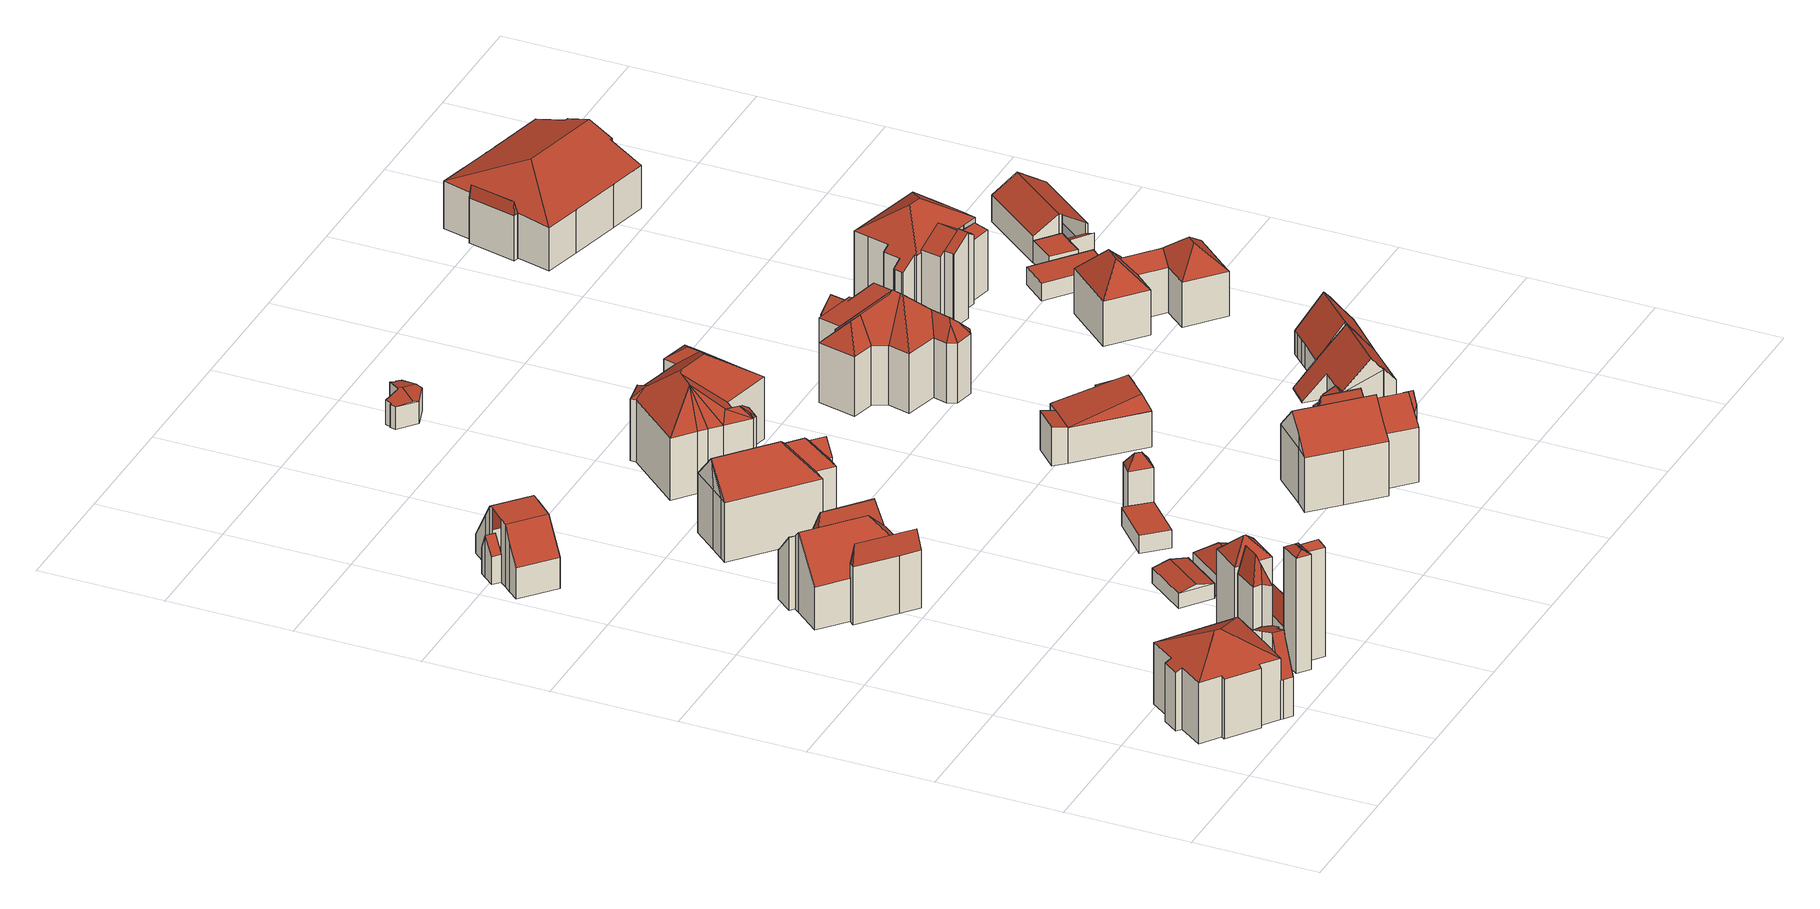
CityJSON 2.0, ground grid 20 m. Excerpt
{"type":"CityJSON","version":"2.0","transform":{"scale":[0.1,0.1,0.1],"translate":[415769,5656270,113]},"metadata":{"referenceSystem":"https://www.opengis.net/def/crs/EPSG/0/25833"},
"CityObjects":{
"building1":{"type":"Building","attributes":{"Gemeindeschluessel":14612000,"Geometrietyp2DReferenz":"3000","function":"31001_9998","roofType":"9999"},"children":["building1-1","building1-2"]},
"building1-1":{"type":"BuildingPart","attributes":{"Dachtyp_tdc":"tdcFreeFormRoof","Dachneigung":23.43,"QualitaetDacherkennung":8,"Geometrietyp2DReferenz":"3000","measuredHeight":12.93,"roofType":"5000"},"parents":["building1"],"geometry":[{"type":"MultiSurface","lod":"2","boundaries":[[[0,1,2,3]],[[4,5,6,7,8]],[[5,9,10,6]],[[9,11,12,10]],[[11,13,14,12]],[[13,15,16,14]],[[15,17,18,16]],[[17,19,20,18]],[[19,0,3,20]],[[15,13,11,9,5,4,21]],[[21,22,1,0,19,17,15]],[[3,2,23,7,6,10,12,14,16,18,20]]],"semantics":{"surfaces":[{"type":"WallSurface"},{"type":"RoofSurface"},{"type":"GroundSurface"}],"values":[0,0,0,0,0,0,0,0,0,1,1,2]}}]},
"building1-2":{"type":"BuildingPart","attributes":{"Dachtyp_tdc":"tdcFreeFormRoof","Dachneigung":27.87,"QualitaetDacherkennung":77,"Geometrietyp2DReferenz":"3000","measuredHeight":13.54,"roofType":"5000"},"parents":["building1"],"geometry":[{"type":"MultiSurface","lod":"2","boundaries":[[[24,25,26,27]],[[25,28,29,26]],[[28,30,31,29]],[[30,32,33,31]],[[32,34,35,33]],[[34,36,37,35]],[[36,38,39,37]],[[38,40,41,39]],[[42,2,1]],[[42,43,44,2]],[[43,45,46,44]],[[45,24,27,46]],[[42,22,47,8,40,48]],[[40,38,49,48]],[[38,36,34,32,30,28,49]],[[28,25,24,45,43,42,48,49]],[[27,26,29,31,33,35,37,39,41,7,23,2,44,46]],[[40,8,7,41]]],"semantics":{"surfaces":[{"type":"WallSurface"},{"type":"RoofSurface"},{"type":"GroundSurface"}],"values":[0,0,0,0,0,0,0,0,0,0,0,0,1,1,1,1,2,0]}}]},
"building2":{"type":"Building","attributes":{"Dachtyp_tdc":"tdcFreeFormRoof","Gemeindeschluessel":14612000,"Dachneigung":72.89,"QualitaetDacherkennung":13,"Geometrietyp2DReferenz":"3000","measuredHeight":21.66,"function":"31001_9998","roofType":"5000"},"geometry":[{"type":"Solid","lod":"2","boundaries":[[[[50,51,52,53]],[[51,54,55,52]],[[54,56,57,55]],[[56,58,59,57]],[[58,50,53,59]],[[60,58,56]],[[61,60,56,54]],[[62,61,54,51]],[[62,51,50]],[[60,61,62,50,58]],[[53,52,55,57,59]]]],"semantics":{"surfaces":[{"type":"WallSurface"},{"type":"RoofSurface"},{"type":"GroundSurface"}],"values":[[0,0,0,0,0,0,1,1,1,1,2]]}}]},
"building3":{"type":"Building","attributes":{"Dachtyp_tdc":"tdcFreeFormRoof","Gemeindeschluessel":14612000,"Dachneigung":34.36,"QualitaetDacherkennung":9,"Geometrietyp2DReferenz":"3000","measuredHeight":19.93,"function":"31001_9998","roofType":"5000"},"geometry":[{"type":"Solid","lod":"2","boundaries":[[[[63,64,65,66]],[[64,67,68,65]],[[67,69,70,68]],[[69,71,72,70]],[[71,63,66,72]],[[73,69,67]],[[73,71,69]],[[71,73,74]],[[73,67,64]],[[74,73,64,63]],[[74,63,71]],[[66,65,68,70,72]]]],"semantics":{"surfaces":[{"type":"WallSurface"},{"type":"RoofSurface"},{"type":"GroundSurface"}],"values":[[0,0,0,0,0,1,1,1,1,1,1,2]]}}]},
"building4":{"type":"Building","attributes":{"Gemeindeschluessel":14612000,"Dachtyp_tdc":"tdcFreeFormRoof","Dachneigung":46.34,"QualitaetDacherkennung":7,"Geometrietyp2DReferenz":"3000","measuredHeight":18.66,"function":"31001_9998","roofType":"5000"},"geometry":[{"type":"Solid","lod":"2","boundaries":[[[[75,76,77,78]],[[76,79,80,77]],[[79,81,82,80]],[[81,83,84,82]],[[83,75,78,84]],[[85,83,81]],[[86,87,85,81,79]],[[86,79,76]],[[87,86,76,75]],[[85,87,75,83]],[[78,77,80,82,84]]]],"semantics":{"surfaces":[{"type":"WallSurface"},{"type":"RoofSurface"},{"type":"GroundSurface"}],"values":[[0,0,0,0,0,1,1,1,1,1,2]]}}]},
"building5":{"type":"Building","attributes":{"Gemeindeschluessel":14612000,"Geometrietyp2DReferenz":"3000","function":"31001_9998","roofType":"9999"},"children":["building5-1","building5-2"]},
"building5-1":{"type":"BuildingPart","attributes":{"Dachtyp_tdc":"tdcGableRoof","Dachneigung":57.66,"QualitaetDacherkennung":2,"Geometrietyp2DReferenz":"3000","measuredHeight":9.08,"roofType":"3100"},"parents":["building5"],"geometry":[{"type":"MultiSurface","lod":"2","boundaries":[[[88,89,90,91]],[[92,93,65,68]],[[93,94,95,65]],[[94,96,97,95]],[[96,88,91,97]],[[98,99,100,101,102]],[[88,102,101,103,89]],[[92,103,101,100,93]],[[96,98,102,88]],[[93,100,99,94]],[[94,99,98,96]],[[91,90,68,65,95,97]]],"semantics":{"surfaces":[{"type":"WallSurface"},{"type":"RoofSurface"},{"type":"GroundSurface"}],"values":[0,0,0,0,0,1,1,0,0,0,0,2]}}]},
"building5-2":{"type":"BuildingPart","attributes":{"Dachtyp_tdc":"tdcFreeFormRoof","Dachneigung":55.38,"QualitaetDacherkennung":7,"Geometrietyp2DReferenz":"3000","measuredHeight":19.3,"roofType":"5000"},"parents":["building5"],"geometry":[{"type":"MultiSurface","lod":"2","boundaries":[[[104,105,106,90,89]],[[105,107,70,106]],[[107,108,103,92,68,70]],[[109,108,107]],[[110,109,107,105]],[[110,105,104]],[[109,110,104,108]],[[90,106,70,68]]],"semantics":{"surfaces":[{"type":"WallSurface"},{"type":"RoofSurface"},{"type":"GroundSurface"}],"values":[0,0,0,0,1,1,1,2]}}]},
"building6":{"type":"Building","attributes":{"Gemeindeschluessel":14612000,"Geometrietyp2DReferenz":"3000","function":"31001_9998","roofType":"9999"},"children":["building6-1","building6-2","building6-3"]},
"building6-1":{"type":"BuildingPart","attributes":{"Dachtyp_tdc":"tdcFreeFormRoof","Dachneigung":49.01,"QualitaetDacherkennung":34,"Geometrietyp2DReferenz":"3000","measuredHeight":13.34,"roofType":"5000"},"parents":["building6"],"geometry":[{"type":"MultiSurface","lod":"2","boundaries":[[[111,112,113,114]],[[112,115,116,113]],[[115,117,118,116]],[[117,119,120,118]],[[119,121,122,120]],[[121,123,124,122]],[[123,125,126,124]],[[125,127,128,129,126]],[[130,131,132]],[[130,133,134,131]],[[133,135,136,134]],[[135,137,138,136]],[[137,139,138]],[[140,111,114,141]],[[137,135,133,130,142]],[[130,127,125,123,121,119,117,115,112,142]],[[112,111,140,139,137,142]],[[114,113,116,118,120,122,124,126,129,131,134,136,138,141]]],"semantics":{"surfaces":[{"type":"WallSurface"},{"type":"RoofSurface"},{"type":"GroundSurface"}],"values":[0,0,0,0,0,0,0,0,0,0,0,0,0,0,1,1,1,2]}}]},
"building6-2":{"type":"BuildingPart","attributes":{"Dachtyp_tdc":"tdcFreeFormRoof","Dachneigung":81.68,"QualitaetDacherkennung":18,"Geometrietyp2DReferenz":"3000","measuredHeight":13.05,"roofType":"5000"},"parents":["building6"],"geometry":[{"type":"MultiSurface","lod":"2","boundaries":[[[143,144,145,146]],[[144,147,140,141,145]],[[144,143,148,149,150]],[[148,151,149]],[[151,152,147,150,149]],[[150,147,144]],[[152,151,148]],[[138,153,146,145,141]],[[148,143,146,153]],[[152,148,153,138,139]]],"semantics":{"surfaces":[{"type":"WallSurface"},{"type":"RoofSurface"},{"type":"GroundSurface"}],"values":[0,0,1,1,1,1,0,2,0,0]}}]},
"building6-3":{"type":"BuildingPart","attributes":{"Dachtyp_tdc":"tdcFreeFormRoof","Dachneigung":75.61,"QualitaetDacherkennung":17,"Geometrietyp2DReferenz":"3000","measuredHeight":11.41,"roofType":"5000"},"parents":["building6"],"geometry":[{"type":"MultiSurface","lod":"2","boundaries":[[[154,155,156,157]],[[155,158,159,156]],[[158,160,161,159]],[[160,162,163,161]],[[162,164,165,163]],[[164,132,131,165]],[[128,154,157,129]],[[132,164,166]],[[164,162,160,158,155,167,166]],[[155,154,128,167]],[[128,132,166,167]],[[157,156,159,161,163,165,131,129]]],"semantics":{"surfaces":[{"type":"WallSurface"},{"type":"RoofSurface"},{"type":"GroundSurface"}],"values":[0,0,0,0,0,0,0,1,1,1,1,2]}}]},
"building7":{"type":"Building","attributes":{"Gemeindeschluessel":14612000,"Geometrietyp2DReferenz":"3000","function":"31001_9998","roofType":"9999"},"children":["building7-1","building7-2"]},
"building7-1":{"type":"BuildingPart","attributes":{"Dachtyp_tdc":"tdcGableRoof","Dachneigung":48.15,"QualitaetDacherkennung":11,"Geometrietyp2DReferenz":"3000","measuredHeight":7.01,"roofType":"3100"},"parents":["building7"],"geometry":[{"type":"MultiSurface","lod":"2","boundaries":[[[168,169,170,171]],[[169,172,173,170]],[[172,174,175,173]],[[174,176,177,175]],[[172,169,168,178]],[[178,176,174,172]],[[179,171,170,173,175,177]]],"semantics":{"surfaces":[{"type":"WallSurface"},{"type":"RoofSurface"},{"type":"GroundSurface"}],"values":[0,0,0,0,1,1,2]}}]},
"building7-2":{"type":"BuildingPart","attributes":{"Dachtyp_tdc":"tdcCutGableRoof","Dachneigung":55.92,"QualitaetDacherkennung":25,"Geometrietyp2DReferenz":"3000","measuredHeight":10.63,"roofType":"9999"},"parents":["building7"],"geometry":[{"type":"MultiSurface","lod":"2","boundaries":[[[180,181,182,183]],[[181,184,185,182]],[[184,186,187,185]],[[186,188,189,187]],[[188,190,191,189]],[[190,192,193,191]],[[192,194,168,171,193]],[[195,177,176]],[[192,190,188,186,184,181]],[[196,197,198,199,200,201,202]],[[181,180,196,202,195,194,192]],[[203,204,205,206,207,208,209,183,182,185,187,189,191,193,171,179,177]],[[195,202,203,177]],[[202,201,204,203]],[[201,200,205,204]],[[200,199,206,205]],[[199,198,207,206]],[[198,197,208,207]],[[197,196,209,208]],[[196,180,183,209]]],"semantics":{"surfaces":[{"type":"WallSurface"},{"type":"RoofSurface"},{"type":"GroundSurface"}],"values":[0,0,0,0,0,0,0,0,1,1,1,2,0,0,0,0,0,0,0,0]}}]},
"building8":{"type":"Building","attributes":{"Dachtyp_tdc":"tdcGableRoof","Gemeindeschluessel":14612000,"Dachneigung":11.97,"QualitaetDacherkennung":61,"Geometrietyp2DReferenz":"3000","measuredHeight":3.1,"function":"31001_9998","roofType":"3100"},"geometry":[{"type":"Solid","lod":"2","boundaries":[[[[210,211,212,213]],[[211,214,215,212]],[[214,216,217,215]],[[216,210,213,217]],[[214,211,218]],[[210,216,219]],[[211,210,219,218]],[[216,214,218,219]],[[213,212,215,217]]]],"semantics":{"surfaces":[{"type":"WallSurface"},{"type":"RoofSurface"},{"type":"GroundSurface"}],"values":[[0,0,0,0,0,0,1,1,2]]}}]},
"building9":{"type":"Building","attributes":{"Dachtyp_tdc":"tdcFreeFormRoof","Gemeindeschluessel":14612000,"Dachneigung":41.15,"QualitaetDacherkennung":14,"Geometrietyp2DReferenz":"3000","measuredHeight":5.83,"function":"31001_9998","roofType":"5000"},"geometry":[{"type":"Solid","lod":"2","boundaries":[[[[220,221,222,223]],[[221,224,225,222]],[[224,226,227,225]],[[226,220,223,227]],[[228,226,224]],[[229,228,224,221]],[[229,221,220]],[[228,229,220,226]],[[223,222,225,227]]]],"semantics":{"surfaces":[{"type":"WallSurface"},{"type":"RoofSurface"},{"type":"GroundSurface"}],"values":[[0,0,0,0,1,1,1,1,2]]}}]},
"building10":{"type":"Building","attributes":{"Dachtyp_tdc":"tdcFreeFormRoof","Gemeindeschluessel":14612000,"Dachneigung":47.06,"QualitaetDacherkennung":18,"Geometrietyp2DReferenz":"3000","measuredHeight":14.79,"function":"31001_9998","roofType":"5000"},"geometry":[{"type":"Solid","lod":"2","boundaries":[[[[230,231,232]],[[231,230,233]],[[234,235,236,237,238,239,240,241,242,243,244,245,246,247]],[[232,248,235,234]],[[248,249,236,235]],[[249,250,237,236]],[[250,251,238,237]],[[251,252,239,238]],[[252,253,240,239]],[[253,254,241,240]],[[254,255,242,241]],[[255,256,243,242]],[[256,257,244,243]],[[257,258,245,244]],[[258,259,246,245]],[[259,230,247,246]],[[230,232,234,247]],[[259,233,230]],[[258,233,259]],[[233,258,257]],[[231,233,257,256]],[[260,231,256,255]],[[261,260,255,254]],[[262,261,254,253]],[[263,262,253,252]],[[263,251,250]],[[251,263,252]],[[250,262,263]],[[262,260,261]],[[250,260,262]],[[249,260,250]],[[249,231,260]],[[248,231,249]],[[232,231,248]]]],"semantics":{"surfaces":[{"type":"RoofSurface"},{"type":"GroundSurface"},{"type":"WallSurface"}],"values":[[0,0,1,2,2,2,2,2,2,2,2,2,2,2,2,2,2,2,2,2,0,0,0,0,0,2,2,0,0,0,0,0,0,0]]}}]},
"building11":{"type":"Building","attributes":{"Dachtyp_tdc":"tdcPolyFlatRoof","Gemeindeschluessel":14612000,"Dachneigung":0,"QualitaetDacherkennung":0,"Geometrietyp2DReferenz":"3000","BezugspunktDach":"2000","measuredHeight":3,"function":"31001_9998"},"geometry":[{"type":"MultiSurface","lod":"2","boundaries":[[[264,265,266,267,268]],[[268,267,269,270]],[[267,266,271,269]],[[266,265,272,271]],[[265,264,273,272]],[[264,268,270,273]],[[270,269,271,272,273]]],"semantics":{"surfaces":[{"type":"RoofSurface"},{"type":"WallSurface"},{"type":"GroundSurface"}],"values":[0,1,1,1,1,1,2]}}]},
"building12":{"type":"Building","attributes":{"Dachtyp_tdc":"tdcFreeFormRoof","Gemeindeschluessel":14612000,"Dachneigung":57.27,"QualitaetDacherkennung":10,"Geometrietyp2DReferenz":"3000","measuredHeight":10.71,"function":"31001_9998","roofType":"5000"},"geometry":[{"type":"Solid","lod":"2","boundaries":[[[[274,275,276,277]],[[275,278,279,276]],[[278,280,281,279]],[[280,274,277,281]],[[282,280,278]],[[283,282,278,275]],[[283,275,274]],[[282,283,274,280]],[[277,276,279,281]]]],"semantics":{"surfaces":[{"type":"WallSurface"},{"type":"RoofSurface"},{"type":"GroundSurface"}],"values":[[0,0,0,0,1,1,1,1,2]]}}]},
"building13":{"type":"Building","attributes":{"Dachtyp_tdc":"tdcFreeFormRoof","Gemeindeschluessel":14612000,"Dachneigung":36.53,"QualitaetDacherkennung":57,"Geometrietyp2DReferenz":"3000","measuredHeight":14.78,"function":"31001_9998","roofType":"5000"},"geometry":[{"type":"Solid","lod":"2","boundaries":[[[[284,285,286,287]],[[285,288,289,286]],[[288,290,291,289]],[[290,292,293,291]],[[292,294,295,293]],[[294,296,297,295]],[[296,298,299,297]],[[298,300,301,299]],[[300,302,303,301]],[[302,304,305,303]],[[304,306,307,305]],[[306,308,309,307]],[[308,310,311,309]],[[310,312,313,311]],[[312,314,315,313]],[[314,316,317,315]],[[316,318,319,317]],[[318,320,321,319]],[[320,322,323,321]],[[322,324,325,323]],[[324,326,327,325]],[[326,284,287,327]],[[328,329,330,331,332,333,326,324]],[[334,316,335]],[[336,316,334]],[[336,318,316]],[[328,318,336]],[[328,320,318]],[[328,322,320]],[[322,328,324]],[[335,316,314]],[[337,334,335,314,312]],[[337,312,310]],[[336,334,337,310,308]],[[329,328,336,308,306]],[[338,330,329,306,304]],[[294,298,296]],[[294,300,298]],[[339,300,294]],[[339,302,300]],[[339,304,302]],[[340,304,339]],[[304,340,338]],[[339,294,292]],[[340,339,292,290]],[[331,330,338,340,290,288]],[[332,331,288,285]],[[333,332,285,284]],[[333,284,326]],[[287,286,289,291,293,295,297,299,301,303,305,307,309,311,313,315,317,319,321,323,325,327]]]],"semantics":{"surfaces":[{"type":"WallSurface"},{"type":"RoofSurface"},{"type":"GroundSurface"}],"values":[[0,0,0,0,0,0,0,0,0,0,0,0,0,0,0,0,0,0,0,0,0,0,1,1,1,1,1,1,1,1,1,1,1,1,1,1,1,1,1,1,1,1,1,1,1,1,1,1,1,2]]}}]},
"building14":{"type":"Building","attributes":{"Gemeindeschluessel":14612000,"Geometrietyp2DReferenz":"3000","function":"31001_9998","roofType":"9999"},"children":["building14-1","building14-2","building14-3","building14-4","building14-5"]},
"building14-1":{"type":"BuildingPart","attributes":{"Dachtyp_tdc":"tdcFreeFormRoof","Dachneigung":48.29,"QualitaetDacherkennung":41,"Geometrietyp2DReferenz":"3000","measuredHeight":11.34,"roofType":"5000"},"parents":["building14"],"geometry":[{"type":"MultiSurface","lod":"2","boundaries":[[[341,342,343,344]],[[342,345,346,343]],[[345,347,348,346]],[[347,349,350,348]],[[349,351,352,350]],[[351,353,354,352]],[[347,345,342,341,355,356]],[[356,357,358,353,359,353,351,349,347]],[[354,360,354,361,362,344,343,346,348,350,352]]],"semantics":{"surfaces":[{"type":"WallSurface"},{"type":"RoofSurface"},{"type":"GroundSurface"}],"values":[0,0,0,0,0,0,1,1,2]}}]},
"building14-2":{"type":"BuildingPart","attributes":{"Dachtyp_tdc":"tdcGableRoof","Dachneigung":43.72,"QualitaetDacherkennung":19,"Geometrietyp2DReferenz":"3000","measuredHeight":14.03,"roofType":"3100"},"parents":["building14"],"geometry":[{"type":"MultiSurface","lod":"2","boundaries":[[[363,364,365,366]],[[364,367,368,365]],[[367,369,370,368]],[[369,371,372,370]],[[373,374,375,376]],[[373,363,366,374]],[[363,373,377,378,379,380,364]],[[381,382,379,378,383,384]],[[369,382,381,371]],[[367,380,379,382,369]],[[364,380,367]],[[376,377,373]],[[366,365,368,370,372,385,386,375,374]]],"semantics":{"surfaces":[{"type":"WallSurface"},{"type":"RoofSurface"},{"type":"GroundSurface"}],"values":[0,0,0,0,0,0,1,1,0,0,0,0,2]}}]},
"building14-3":{"type":"BuildingPart","attributes":{"Dachtyp_tdc":"tdcGableRoof","Dachneigung":37.57,"QualitaetDacherkennung":45,"Geometrietyp2DReferenz":"3000","measuredHeight":12.53,"roofType":"3100"},"parents":["building14"],"geometry":[{"type":"MultiSurface","lod":"2","boundaries":[[[387,388,389,360]],[[388,376,375,389]],[[390,391,392,393]],[[391,394,341,344,392]],[[395,396,376,388,387,397]],[[397,357,398,355,394,391,390,399,383,395]],[[344,362,361,354,360,389,375,386,385,393,392]]],"semantics":{"surfaces":[{"type":"WallSurface"},{"type":"RoofSurface"},{"type":"GroundSurface"}],"values":[0,0,0,0,1,1,2]}}]},
"building14-4":{"type":"BuildingPart","attributes":{"Dachtyp_tdc":"tdcGableRoof","Dachneigung":29.32,"QualitaetDacherkennung":26,"Geometrietyp2DReferenz":"3000","measuredHeight":11.62,"roofType":"3100"},"parents":["building14"],"geometry":[{"type":"MultiSurface","lod":"2","boundaries":[[[400,401,402,403]],[[404,405,406,407]],[[405,408,409,406]],[[408,410,411,409]],[[410,412,413,411]],[[412,414,415,413]],[[414,416,417,415]],[[416,400,403,417]],[[412,410,408,405,404,418,419]],[[419,420,401,400,416,414,412]],[[403,402,421,407,406,409,411,413,415,417]]],"semantics":{"surfaces":[{"type":"WallSurface"},{"type":"RoofSurface"},{"type":"GroundSurface"}],"values":[0,0,0,0,0,0,0,0,1,1,2]}}]},
"building14-5":{"type":"BuildingPart","attributes":{"Dachtyp_tdc":"tdcFreeFormRoof","Dachneigung":78.87,"QualitaetDacherkennung":34,"Geometrietyp2DReferenz":"3000","measuredHeight":12.31,"roofType":"5000"},"parents":["building14"],"geometry":[{"type":"MultiSurface","lod":"2","boundaries":[[[422,423,404,407,372,371,381]],[[424,425,426]],[[427,424,426,420,428,418,423]],[[427,423,422]],[[424,427,422,425]],[[372,407,421,402,393,385]]],"semantics":{"surfaces":[{"type":"WallSurface"},{"type":"RoofSurface"},{"type":"GroundSurface"}],"values":[0,1,1,1,1,2]}}]},
"building15":{"type":"Building","attributes":{"Dachtyp_tdc":"tdcFreeFormRoof","Gemeindeschluessel":14612000,"Dachneigung":12.25,"QualitaetDacherkennung":32,"Geometrietyp2DReferenz":"3000","measuredHeight":4.58,"function":"31001_9998","roofType":"5000"},"geometry":[{"type":"Solid","lod":"2","boundaries":[[[[429,430,431,432]],[[430,433,434,431]],[[433,435,436,434]],[[435,437,438,436]],[[437,439,440,438]],[[439,441,442,440]],[[441,443,444,442]],[[443,445,446,444]],[[445,447,448,446]],[[447,449,450,448]],[[449,429,432,450]],[[437,451,452,453,439]],[[451,435,433,430,429,454,452]],[[453,452,454,449,447,445,443,441]],[[437,435,451]],[[441,439,453]],[[429,449,454]],[[432,431,434,436,438,440,442,444,446,448,450]]]],"semantics":{"surfaces":[{"type":"WallSurface"},{"type":"RoofSurface"},{"type":"GroundSurface"}],"values":[[0,0,0,0,0,0,0,0,0,0,0,1,1,1,0,0,0,2]]}}]},
"building16":{"type":"Building","attributes":{"Gemeindeschluessel":14612000,"Geometrietyp2DReferenz":"3000","function":"31001_9998","roofType":"9999"},"children":["building16-1","building16-2","building16-3"]},
"building16-1":{"type":"BuildingPart","attributes":{"Dachtyp_tdc":"tdcPolyFlatRoof","Dachneigung":10.62,"QualitaetDacherkennung":45,"Geometrietyp2DReferenz":"3000","measuredHeight":6.42,"roofType":"2100"},"parents":["building16"],"geometry":[{"type":"MultiSurface","lod":"2","boundaries":[[[455,456,457,458,459]],[[460,461,462,463,464]],[[461,455,459,462]],[[461,460,456,455]],[[459,458,463,462]]],"semantics":{"surfaces":[{"type":"WallSurface"},{"type":"RoofSurface"},{"type":"GroundSurface"}],"values":[0,0,0,1,2]}}]},
"building16-2":{"type":"BuildingPart","attributes":{"Dachtyp_tdc":"tdcHipAndGableRoof","Dachneigung":10.54,"QualitaetDacherkennung":13,"Geometrietyp2DReferenz":"3000","measuredHeight":8.03,"roofType":"5000"},"parents":["building16"],"geometry":[{"type":"MultiSurface","lod":"2","boundaries":[[[465,464,463,466]],[[457,467,468,458]],[[467,469,470,468]],[[471,465,466,472]],[[464,473,474]],[[475,476,477,474,473]],[[457,464,474,477,478,467]],[[467,478,479,469]],[[471,475,473,465]],[[465,473,464]],[[466,463,458,468,470,472]]],"semantics":{"surfaces":[{"type":"WallSurface"},{"type":"RoofSurface"},{"type":"GroundSurface"}],"values":[0,0,0,0,1,1,1,0,0,0,2]}}]},
"building16-3":{"type":"BuildingPart","attributes":{"Dachtyp_tdc":"tdcPolyFlatRoof","Dachneigung":4.41,"QualitaetDacherkennung":38,"Geometrietyp2DReferenz":"3000","measuredHeight":6.38,"roofType":"2100"},"parents":["building16"],"geometry":[{"type":"MultiSurface","lod":"2","boundaries":[[[479,480,481,470,469]],[[480,482,483,481]],[[482,484,485,483]],[[484,486,475,471,472,485]],[[486,484,482,480,479,476]],[[470,481,483,485,472]]],"semantics":{"surfaces":[{"type":"WallSurface"},{"type":"RoofSurface"},{"type":"GroundSurface"}],"values":[0,0,0,0,1,2]}}]},
"building17":{"type":"Building","attributes":{"Dachtyp_tdc":"tdcFreeFormRoof","Gemeindeschluessel":14612000,"Dachneigung":45.46,"QualitaetDacherkennung":11,"Geometrietyp2DReferenz":"3000","measuredHeight":15.7,"function":"31001_9998","roofType":"5000"},"geometry":[{"type":"Solid","lod":"2","boundaries":[[[[487,488,489,490]],[[488,491,492,489]],[[491,493,494,492]],[[493,495,496,494]],[[495,497,498,496]],[[497,499,500,498]],[[499,501,502,500]],[[501,503,504,502]],[[503,505,506,504]],[[505,507,508,506]],[[507,509,510,508]],[[509,511,512,510]],[[511,513,514,512]],[[513,515,516,514]],[[515,517,518,516]],[[517,519,520,518]],[[519,521,522,520]],[[521,523,524,522]],[[523,525,526,524]],[[525,527,528,526]],[[527,529,530,528]],[[529,531,532,530]],[[531,533,534,532]],[[533,535,536,534]],[[535,537,538,536]],[[537,539,540,538]],[[539,541,542,540]],[[541,487,490,542]],[[543,539,537]],[[544,545,543,537,535]],[[544,535,533]],[[546,547,548]],[[549,527,525]],[[549,529,527]],[[549,531,529]],[[549,533,531]],[[549,550,533]],[[551,550,549]],[[546,550,551]],[[548,550,546]],[[550,548,552]],[[550,544,533]],[[544,550,545]],[[553,549,525,523]],[[553,523,521]],[[554,551,549,553,521,519]],[[555,554,519,517]],[[556,555,517,515]],[[515,513,557,558,556]],[[557,511,509,558]],[[509,556,558]],[[556,509,507]],[[546,551,554,555,556,507,505]],[[559,547,546,505,503]],[[560,559,503,501]],[[501,561,560]],[[499,561,501]],[[499,562,561]],[[497,562,499]],[[562,497,495]],[[562,495,493]],[[561,562,493,491]],[[548,547,559,560,561,491,488]],[[552,548,488,487]],[[550,552,487,541]],[[543,545,550,541,539]],[[511,557,513]],[[490,489,492,494,496,498,500,502,504,506,508,510,512,514,516,518,520,522,524,526,528,530,532,534,536,538,540,542]]]],"semantics":{"surfaces":[{"type":"WallSurface"},{"type":"RoofSurface"},{"type":"GroundSurface"}],"values":[[0,0,0,0,0,0,0,0,0,0,0,0,0,0,0,0,0,0,0,0,0,0,0,0,0,0,0,0,1,1,1,1,1,1,1,1,1,1,1,1,1,1,1,1,1,1,1,1,1,1,1,1,1,1,1,1,1,1,1,1,1,1,1,1,1,1,0,2]]}}]},
"building18":{"type":"Building","attributes":{"Dachtyp_tdc":"tdcFreeFormRoof","Gemeindeschluessel":14612000,"Dachneigung":47.27,"QualitaetDacherkennung":36,"Geometrietyp2DReferenz":"3000","measuredHeight":9.06,"function":"31001_9998","roofType":"5000"},"geometry":[{"type":"Solid","lod":"2","boundaries":[[[[563,564,565,566]],[[564,567,568,565]],[[567,569,570,568]],[[569,571,572,570]],[[571,573,574,572]],[[573,575,576,574]],[[575,577,578,576]],[[577,579,580,578]],[[579,581,582,580]],[[581,563,566,582]],[[583,573,571,569,567,564,563,584]],[[577,575,583,584,581,579]],[[575,573,583]],[[563,581,584]],[[566,565,568,570,572,574,576,578,580,582]]]],"semantics":{"surfaces":[{"type":"WallSurface"},{"type":"RoofSurface"},{"type":"GroundSurface"}],"values":[[0,0,0,0,0,0,0,0,0,0,1,1,0,0,2]]}}]},
"building19":{"type":"Building","attributes":{"Dachtyp_tdc":"tdcGableRoof","Gemeindeschluessel":14612000,"Dachneigung":51.13,"QualitaetDacherkennung":50,"Geometrietyp2DReferenz":"3000","measuredHeight":9.34,"function":"31001_9998","roofType":"3100"},"geometry":[{"type":"Solid","lod":"2","boundaries":[[[[585,586,587,588]],[[586,575,576,587]],[[575,589,590,576]],[[589,591,574,590]],[[591,592,593,574]],[[592,594,595,593]],[[594,596,597,595]],[[596,598,599,597]],[[598,600,601,599]],[[600,602,603,601]],[[602,604,605,603]],[[604,585,588,605]],[[600,598,596,594,592,591,589]],[[589,575,586,585,604,602,600]],[[588,587,576,590,574,593,595,597,599,601,603,605]]]],"semantics":{"surfaces":[{"type":"WallSurface"},{"type":"RoofSurface"},{"type":"GroundSurface"}],"values":[[0,0,0,0,0,0,0,0,0,0,0,0,1,1,2]]}}]},
"building20":{"type":"Building","attributes":{"Dachtyp_tdc":"tdcFreeFormRoof","Gemeindeschluessel":14612000,"Dachneigung":48.38,"QualitaetDacherkennung":51,"Geometrietyp2DReferenz":"3000","measuredHeight":11.64,"function":"31001_9998","roofType":"5000"},"geometry":[{"type":"Solid","lod":"2","boundaries":[[[[606,607,608,609]],[[607,610,611,608]],[[610,612,613,611]],[[612,614,615,613]],[[614,616,617,615]],[[618,619,620,621]],[[619,606,609,620]],[[622,623,624,619,618]],[[625,626,622,618,616]],[[625,616,614]],[[626,625,614,612]],[[622,626,612,610]],[[623,622,610,607]],[[624,623,607,606]],[[624,606,619]],[[609,608,611,613,615,617,621,620]],[[616,618,621,617]]]],"semantics":{"surfaces":[{"type":"WallSurface"},{"type":"RoofSurface"},{"type":"GroundSurface"}],"values":[[0,0,0,0,0,0,0,1,1,0,1,1,1,1,1,2,0]]}}]},
"building21":{"type":"Building","attributes":{"Gemeindeschluessel":14612000,"Geometrietyp2DReferenz":"3000","function":"31001_9998","roofType":"9999"},"children":["building21-1","building21-2","building21-3","building21-4","building21-5"]},
"building21-1":{"type":"BuildingPart","attributes":{"Dachtyp_tdc":"tdcFreeFormRoof","Dachneigung":45.56,"QualitaetDacherkennung":13,"Geometrietyp2DReferenz":"3000","measuredHeight":11.49,"roofType":"5000"},"parents":["building21"],"geometry":[{"type":"MultiSurface","lod":"2","boundaries":[[[627,628,629,630]],[[628,631,632,629]],[[631,633,634,632]],[[633,635,636,634]],[[635,637,638,636]],[[637,639,640,638]],[[641,642,639,637,643]],[[637,635,633,631,628,627,644,643]],[[644,645,642,641,643]],[[630,629,632,634,636,638,640,646,647,648]]],"semantics":{"surfaces":[{"type":"WallSurface"},{"type":"RoofSurface"},{"type":"GroundSurface"}],"values":[0,0,0,0,0,0,1,1,1,2]}}]},
"building21-2":{"type":"BuildingPart","attributes":{"Dachtyp_tdc":"tdcFreeFormRoof","Dachneigung":33.49,"QualitaetDacherkennung":64,"Geometrietyp2DReferenz":"3000","measuredHeight":14.66,"roofType":"5000"},"parents":["building21"],"geometry":[{"type":"MultiSurface","lod":"2","boundaries":[[[649,650,651,652]],[[650,653,654,651]],[[653,655,656,654]],[[655,657,658,656]],[[657,659,660,658]],[[659,661,662,660]],[[661,663,664,662]],[[663,665,666,664]],[[665,667,668,666]],[[667,669,670,668]],[[669,671,672,670]],[[671,673,674,672]],[[673,675,676,674]],[[675,677,678,676]],[[677,679,678]],[[680,681,682]],[[680,683,627,630,681]],[[684,649,652,685]],[[683,680,677,675,686]],[[675,673,671,669,687,686]],[[669,667,665,663,661,659,657,655,653,650,649,687]],[[649,684,688,689,683,686,687]],[[652,651,654,656,658,660,662,664,666,668,670,672,674,676,678,681,630,648,647,690,685]]],"semantics":{"surfaces":[{"type":"WallSurface"},{"type":"RoofSurface"},{"type":"GroundSurface"}],"values":[0,0,0,0,0,0,0,0,0,0,0,0,0,0,0,0,0,0,1,1,1,1,2]}}]},
"building21-3":{"type":"BuildingPart","attributes":{"Dachtyp_tdc":"tdcGableRoof","Dachneigung":34.19,"QualitaetDacherkennung":76,"Geometrietyp2DReferenz":"3000","measuredHeight":14.14,"roofType":"3100"},"parents":["building21"],"geometry":[{"type":"MultiSurface","lod":"2","boundaries":[[[691,692,693,694]],[[692,695,684,685,693]],[[696,697,698,640,639]],[[699,695,692,691,700]],[[700,701,697,696,642,702,699]],[[698,703,704,694,693,685,690,647,646,640]],[[697,701,703,698]]],"semantics":{"surfaces":[{"type":"WallSurface"},{"type":"RoofSurface"},{"type":"GroundSurface"}],"values":[0,0,0,1,1,2,0]}}]},
"building21-4":{"type":"BuildingPart","attributes":{"Dachtyp_tdc":"tdcPolyFlatRoof","Dachneigung":34.61,"QualitaetDacherkennung":46,"Geometrietyp2DReferenz":"3000","measuredHeight":14.31,"roofType":"2100"},"parents":["building21"],"geometry":[{"type":"MultiSurface","lod":"2","boundaries":[[[705,703,701]],[[705,706,707,703]],[[706,708,709,707]],[[708,710,711,709]],[[710,691,694,711]],[[691,710,708,706,705,700]],[[703,707,709,711,694,704]]],"semantics":{"surfaces":[{"type":"WallSurface"},{"type":"RoofSurface"},{"type":"GroundSurface"}],"values":[0,0,0,0,0,1,2]}}]},
"building21-5":{"type":"BuildingPart","attributes":{"Dachtyp_tdc":"tdcPolyFlatRoof","Dachneigung":34.78,"QualitaetDacherkennung":57,"Geometrietyp2DReferenz":"3000","measuredHeight":10.79,"roofType":"2100"},"parents":["building21"],"geometry":[{"type":"MultiSurface","lod":"2","boundaries":[[[679,712,678]],[[712,713,714,678]],[[713,715,716,714]],[[715,717,681,716]],[[717,682,681]],[[682,717,715,713,712,679]],[[678,714,716,681]]],"semantics":{"surfaces":[{"type":"WallSurface"},{"type":"RoofSurface"},{"type":"GroundSurface"}],"values":[0,0,0,0,0,1,2]}}]},
"building22":{"type":"Building","attributes":{"Dachtyp_tdc":"tdcHipRoof","Gemeindeschluessel":14612000,"Dachneigung":45.26,"QualitaetDacherkennung":66,"Geometrietyp2DReferenz":"3000","measuredHeight":11.13,"function":"31001_9998","roofType":"3200"},"geometry":[{"type":"Solid","lod":"2","boundaries":[[[[718,719,720,721]],[[719,722,723,720]],[[722,724,725,723]],[[724,726,727,725]],[[726,616,617,727]],[[616,614,615,617]],[[614,718,721,615]],[[726,724,728]],[[719,718,729]],[[724,722,719,729,728]],[[718,614,616,726,728,729]],[[721,720,723,725,727,617,615]]]],"semantics":{"surfaces":[{"type":"WallSurface"},{"type":"RoofSurface"},{"type":"GroundSurface"}],"values":[[0,0,0,0,0,0,0,1,1,1,1,2]]}}]},
"building23":{"type":"Building","attributes":{"Dachtyp_tdc":"tdcPolyFlatRoof","Gemeindeschluessel":14612000,"Dachneigung":0,"QualitaetDacherkennung":62,"Geometrietyp2DReferenz":"3000","measuredHeight":2.95,"function":"31001_9998","roofType":"1000"},"geometry":[{"type":"Solid","lod":"2","boundaries":[[[[730,731,732,733]],[[731,734,735,732]],[[734,736,737,735]],[[736,730,733,737]],[[736,734,731,730]],[[733,732,735,737]]]],"semantics":{"surfaces":[{"type":"WallSurface"},{"type":"RoofSurface"},{"type":"GroundSurface"}],"values":[[0,0,0,0,1,2]]}}]},
"building24":{"type":"Building","attributes":{"Dachtyp_tdc":"tdcPolyFlatRoof","Gemeindeschluessel":14612000,"Dachneigung":0,"QualitaetDacherkennung":30,"Geometrietyp2DReferenz":"3000","measuredHeight":3.6,"function":"31001_9998","roofType":"1000"},"geometry":[{"type":"Solid","lod":"2","boundaries":[[[[738,739,740,741]],[[739,742,743,740]],[[742,744,745,743]],[[744,746,747,745]],[[746,738,741,747]],[[746,744,742,739,738]],[[741,740,743,745,747]]]],"semantics":{"surfaces":[{"type":"WallSurface"},{"type":"RoofSurface"},{"type":"GroundSurface"}],"values":[[0,0,0,0,0,1,2]]}}]},
"building25":{"type":"Building","attributes":{"Gemeindeschluessel":14612000,"Geometrietyp2DReferenz":"3000","function":"31001_9998","roofType":"9999"},"children":["building25-1","building25-2"]},
"building25-1":{"type":"BuildingPart","attributes":{"Dachtyp_tdc":"tdcHipAndGableRoof","Dachneigung":21.16,"QualitaetDacherkennung":56,"Geometrietyp2DReferenz":"3000","measuredHeight":10.97,"roofType":"5000"},"parents":["building25"],"geometry":[{"type":"MultiSurface","lod":"2","boundaries":[[[748,749,750,751,752,753,754,755]],[[754,756,757,758,759,760,761,762,763,764,765,755]],[[766,767,768,769,770,771,772,773,774,775,776,777,778,779,780,781,782,783,784,785]],[[762,761,767,766]],[[761,760,768,767]],[[760,759,769,768]],[[759,758,770,769]],[[758,757,771,770]],[[757,756,772,771]],[[756,754,773,772]],[[754,753,774,773]],[[753,752,775,774]],[[752,751,776,775]],[[751,750,777,776]],[[750,749,778,777]],[[749,748,779,778]],[[748,786,780,779]],[[786,787,781,780]],[[788,782,789]],[[788,765,783,782]],[[765,764,784,783]],[[764,763,785,784]],[[763,762,766,785]],[[765,788,790,787,786,748,755]]],"semantics":{"surfaces":[{"type":"RoofSurface"},{"type":"GroundSurface"},{"type":"WallSurface"}],"values":[0,0,1,2,2,2,2,2,2,2,2,2,2,2,2,2,2,2,2,2,2,2,2,0]}}]},
"building25-2":{"type":"BuildingPart","attributes":{"Dachtyp_tdc":"tdcFreeFormRoof","Dachneigung":77.57,"QualitaetDacherkennung":63,"Geometrietyp2DReferenz":"3000","measuredHeight":9.45,"roofType":"5000"},"parents":["building25"],"geometry":[{"type":"MultiSurface","lod":"2","boundaries":[[[791,792,781,787]],[[791,793,794,792]],[[793,789,782,794]],[[795,789,793]],[[796,795,793,791]],[[796,791,787]],[[795,796,787,790,789]],[[781,792,794,782]]],"semantics":{"surfaces":[{"type":"WallSurface"},{"type":"RoofSurface"},{"type":"GroundSurface"}],"values":[0,0,0,0,1,1,1,2]}}]},
"building26":{"type":"Building","attributes":{"Gemeindeschluessel":14612000,"Geometrietyp2DReferenz":"3000","function":"31001_9998","roofType":"9999"},"children":["building26-1","building26-2"]},
"building26-1":{"type":"BuildingPart","attributes":{"Dachtyp_tdc":"tdcGableRoof","Dachneigung":31.69,"QualitaetDacherkennung":71,"Geometrietyp2DReferenz":"3000","measuredHeight":6.93,"roofType":"3100"},"parents":["building26"],"geometry":[{"type":"MultiSurface","lod":"2","boundaries":[[[797,798,799]],[[800,801,802,803,804]],[[801,805,806,802]],[[805,807,808,806]],[[807,809,810,808]],[[809,811,812,810]],[[811,813,814,812]],[[813,815,816,814]],[[815,797,799,816]],[[811,809,807,805]],[[805,801,800,797,815,813,811]],[[799,803,802,806,808,810,812,814,816]]],"semantics":{"surfaces":[{"type":"WallSurface"},{"type":"RoofSurface"},{"type":"GroundSurface"}],"values":[0,0,0,0,0,0,0,0,0,1,1,2]}}]},
"building26-2":{"type":"BuildingPart","attributes":{"Dachtyp_tdc":"tdcPolyFlatRoof","Dachneigung":28.25,"QualitaetDacherkennung":43,"Geometrietyp2DReferenz":"3000","measuredHeight":3.91,"roofType":"2100"},"parents":["building26"],"geometry":[{"type":"MultiSurface","lod":"2","boundaries":[[[817,818,802,819]],[[818,804,803,802]],[[798,820,821,799]],[[820,817,819,821]],[[820,798,804,818,817]],[[819,802,803,799,821]]],"semantics":{"surfaces":[{"type":"WallSurface"},{"type":"RoofSurface"},{"type":"GroundSurface"}],"values":[0,0,0,0,1,2]}}]}
},
"vertices":[
[156,18,73],[153,20,73],[153,20,8],[156,18,8],[203,86,113],[216,78,113],[216,78,8],[203,86,8],[203,86,110],[219,63,117],[219,63,8],[209,49,124],[209,49,8],[196,45,129],[196,45,8],[184,29,138],[184,29,8],[182,27,129],[182,27,8],[169,8,73],[169,8,8],[169,41,138],[162,32,110],[169,41,8],
[72,72,107],[75,77,110],[75,77,8],[72,72,8],[44,99,110],[44,99,8],[71,137,110],[71,137,8],[63,143,105],[63,143,8],[81,168,105],[81,168,8],[89,162,110],[89,162,8],[118,202,110],[118,202,8],[230,122,110],[230,122,8],[153,20,110],[125,41,110],[125,41,8],[121,36,107],[121,36,8],[169,41,110],[140,108,144],[133,114,144],
[219,63,183],[216,78,183],[216,78,10],[219,63,10],[203,86,183],[203,86,10],[230,122,183],[230,122,10],[251,106,183],[251,106,10],[240,114,226],[222,90,226],[223,83,211],
[272,50,202],[294,79,202],[294,79,11],[272,50,11],[312,65,202],[312,65,11],[304,53,202],[304,53,11],[291,35,202],[291,35,11],[296,62,210],[285,47,211],
[316,107,166],[268,144,166],[268,144,9],[316,107,9],[303,188,166],[303,188,9],[350,151,166],[350,151,9],[349,149,166],[349,149,9],[347,151,169],[308,148,196],[311,146,196],
[395,113,35],[341,43,35],[341,43,11],[395,113,11],[312,65,35],[294,79,35],[316,107,35],[316,107,11],[349,149,35],[349,149,11],[349,149,70],[316,107,70],[294,79,70],[307,69,101],[361,139,101],[312,65,91],
[341,43,193],[331,31,193],[331,31,11],[304,53,193],[312,65,193],[308,59,203],[330,42,204],
[101,723,80],[136,764,142],[136,764,9],[101,723,9],[142,772,131],[142,772,9],[135,778,131],[135,778,9],[157,805,90],[157,805,9],[165,798,90],[165,798,9],[171,805,80],[171,805,9],[188,790,80],[188,790,9],[211,770,80],[211,770,76],[211,770,9],[294,700,80],[294,700,9],[294,700,76],[249,646,81],[249,646,9],[227,620,81],[227,620,9],[225,618,81],[225,618,9],[225,618,80],[144,687,80],[144,687,9],[219,693,142],
[192,632,105],[137,679,105],[137,679,9],[192,632,9],[144,687,105],[219,610,105],[218,617,139],[144,680,139],[225,618,106],[225,618,105],[219,610,9],
[220,780,76],[227,789,76],[227,789,9],[220,780,9],[245,773,76],[245,773,9],[248,776,60],[248,776,9],[313,721,61],[313,721,9],[310,718,76],[310,718,9],[293,717,123],[228,772,122],
[38,1183,54],[27,1193,54],[27,1193,8],[38,1183,8],[41,1209,78],[41,1209,8],[48,1218,52],[48,1218,8],[60,1207,52],[60,1207,8],[52,1199,78],[52,1199,8],
[105,1156,114],[80,1128,112],[80,1128,8],[105,1156,8],[70,1116,89],[70,1116,8],[57,1100,60],[57,1100,8],[5,1145,60],[5,1145,8],[19,1161,90],[19,1161,8],[29,1172,112],[29,1172,8],[38,1183,113],[60,1207,114],[115,1167,114],[124,1178,92],[142,1199,51],[147,1205,40],[96,1249,40],[73,1223,91],[63,1212,114],[63,1212,8],[73,1223,8],[96,1249,8],[147,1205,8],[142,1199,8],[124,1178,8],[115,1167,8],
[365,275,36],[413,338,36],[413,338,11],[365,275,11],[459,303,36],[459,303,11],[411,240,36],[411,240,11],[436,321,42],[388,258,42],
[453,195,44],[410,228,44],[410,228,9],[453,195,9],[463,297,44],[463,297,9],[506,264,44],[506,264,9],[468,259,67],[448,233,67],
[278,985,106],[332,880,155],[307,960,106],[249,951,155],[307,960,7],[321,948,7],[335,937,7],[424,861,7],[406,841,7],[396,829,7],[392,833,7],[375,813,7],[351,834,7],[337,817,7],[220,917,7],[227,926,7],[245,946,7],[278,985,7],[321,948,106],[335,937,106],[424,861,106],[406,841,106],[396,829,106],[392,833,106],[375,813,106],[351,834,106],[337,817,106],[220,917,106],[227,926,106],[245,946,106],[348,881,143],[372,861,143],[390,862,129],[410,845,129],
[514,353,39],[573,408,39],[548,436,39],[541,443,39],[481,389,39],[541,443,9],[481,389,9],[548,436,9],[573,408,9],[514,353,9],
[548,436,96],[568,453,96],[568,453,10],[548,436,10],[594,426,96],[594,426,10],[573,408,96],[573,408,10],[574,427,117],[567,435,117],
[414,1152,112],[452,1158,112],[452,1158,9],[414,1152,9],[454,1150,112],[454,1150,9],[527,1132,112],[527,1132,9],[532,1153,112],[532,1153,9],[580,1142,112],[580,1142,9],[575,1121,112],[575,1121,9],[563,1072,112],[563,1072,9],[558,1051,112],[558,1051,9],[553,1030,112],[553,1030,9],[547,1003,112],[547,1003,9],[462,1022,112],[462,1022,9],[450,1009,112],[450,1009,9],[462,998,112],[462,998,9],[462,989,112],[462,989,9],[444,969,112],[444,969,9],[437,970,112],[437,970,9],[402,1001,112],[402,1001,9],[385,1017,112],[385,1017,9],[372,1028,112],[372,1028,9],[339,1056,112],[339,1056,9],[415,1143,112],[415,1143,9],[420,1062,154],[442,1086,155],[448,1088,157],[434,1132,128],[435,1134,127],[433,1138,124],[440,993,126],[441,979,118],[423,1008,126],[451,994,120],[502,1076,157],[550,1124,130],[545,1103,130],
[870,159,105],[874,156,105],[874,156,14],[870,159,14],[874,142,120],[874,142,14],[870,138,127],[870,138,14],[859,127,110],[859,127,14],[844,126,97],[844,126,14],[840,129,96],[840,129,14],[861,150,124],[860,149,127],[859,148,126],[846,135,106],[836,125,89],[836,125,14],[846,135,14],[860,149,14],
[713,176,105],[672,217,105],[672,217,14],[713,176,14],[692,236,105],[692,236,14],[741,286,105],[741,286,14],[782,244,105],[782,244,14],[762,127,105],[762,127,14],[776,142,14],[776,142,105],[776,142,125],[798,163,154],[708,253,154],[692,236,131],[782,244,106],[741,286,106],[809,174,138],[831,196,106],[831,196,14],[808,173,14],
[836,125,128],[815,104,105],[815,104,14],[836,202,110],[875,163,110],[875,163,14],[836,202,14],[870,159,115],[808,173,139],[777,142,105],[846,135,139],[860,149,125],[831,196,116],
[845,218,101],[833,205,101],[833,205,14],[845,218,14],[788,250,109],[801,262,109],[801,262,14],[788,250,14],[813,249,119],[813,249,14],[820,256,119],[820,256,14],[833,242,130],[833,242,14],[841,235,118],[841,235,14],[834,229,118],[834,229,14],[798,240,117],[814,223,130],[823,215,117],[814,223,14],
[782,244,117],[788,250,117],[831,202,137],[831,196,117],[836,202,117],[788,244,137],[814,223,117],
[416,1528,44],[424,1521,42],[424,1521,4],[416,1528,4],[426,1523,42],[426,1523,4],[433,1517,41],[433,1517,4],[425,1481,41],[425,1481,4],[390,1470,41],[390,1470,4],[362,1494,41],[362,1494,4],[364,1503,42],[364,1503,4],[366,1503,43],[366,1503,4],[369,1513,44],[369,1513,4],[397,1506,49],[397,1506,4],[427,1492,44],[401,1501,50],[382,1476,44],[399,1508,50],
[682,634,74],[698,617,69],[698,617,68],[698,617,9],[682,634,9],[663,583,69],[647,600,74],[647,600,9],[663,583,9],[663,583,68],
[753,492,68],[753,492,9],[714,633,68],[714,633,9],[768,579,68],[768,579,9],[805,542,68],[805,542,9],[753,492,69],[758,510,90],[805,542,69],[803,544,73],[798,549,90],[768,579,82],[768,579,69],
[782,593,69],[782,593,9],[785,595,69],[785,595,9],[821,558,73],[821,558,9],[805,542,73],
[695,844,108],[703,880,108],[703,880,9],[695,844,9],[692,902,108],[692,902,9],[655,911,108],[655,911,9],[669,973,108],[669,973,9],[682,970,108],[682,970,9],[697,966,108],[697,966,9],[712,963,108],[712,963,9],[712,967,108],[712,967,9],[722,964,108],[722,964,9],[731,1001,108],[731,1001,9],[740,999,108],[740,999,9],[740,1002,108],[740,1002,9],[784,992,108],[784,992,9],[784,989,108],[784,989,9],[791,987,108],[791,987,9],[790,982,108],[790,982,9],[826,974,108],[826,974,9],[841,947,108],[841,947,9],[826,938,108],[826,938,9],[803,841,108],[803,841,9],[802,839,108],[802,839,9],[797,819,108],[797,819,9],[792,794,108],[792,794,9],[780,787,108],[780,787,9],[749,793,108],[749,793,9],[742,807,108],[742,807,9],[748,830,108],[748,830,9],[761,809,127],[777,805,125],[770,815,134],[762,901,162],[758,898,166],[759,887,162],[805,954,133],[779,848,134],[770,933,162],[758,883,162],[812,955,130],[753,959,140],[754,964,140],[751,968,136],[762,997,131],[757,972,131],[755,900,164],[752,900,161],[714,929,141],[693,934,141],
[937,281,48],[946,290,48],[946,290,7],[937,281,7],[979,322,48],[979,322,7],[953,348,9],[953,348,7],[983,376,9],[983,376,7],[1008,351,48],[1008,351,7],[1070,288,45],[1070,288,7],[1009,227,45],[1009,227,7],[992,244,74],[992,244,7],[983,235,74],[983,235,7],[1040,318,98],[969,248,98],
[1129,355,54],[1134,350,45],[1134,350,7],[1129,355,7],[1039,320,101],[1039,320,7],[1008,351,46],[1042,384,46],[1042,384,7],[1051,393,46],[1051,393,7],[1063,405,46],[1063,405,7],[1071,413,46],[1071,413,7],[1102,382,101],[1102,382,7],[1109,375,90],[1109,375,7],[1119,365,71],[1119,365,7],
[979,670,81],[1044,745,81],[1044,745,6],[979,670,6],[1100,697,81],[1100,697,6],[1090,685,81],[1090,685,6],[1127,653,81],[1127,653,6],[1101,624,81],[1101,624,6],[1065,655,81],[1035,621,81],[1035,621,6],[1065,655,6],[1062,694,112],[1048,693,123],[1031,673,123],[1114,638,103],[1063,682,103],
[1059,906,103],[1066,905,97],[1066,905,8],[1059,906,8],[1063,895,97],[1063,895,8],[1063,893,97],[1063,893,8],[1051,896,108],[1051,896,8],[1048,881,108],[1048,881,8],[1008,890,108],[1008,890,8],[1011,904,123],[1011,904,122],[1038,897,122],[1054,907,108],[1014,917,108],[1011,904,8],[1014,917,8],[1054,907,8],
[929,938,117],[930,942,117],[930,942,8],[929,938,8],[904,948,100],[904,948,8],[905,951,100],[905,951,8],[908,962,100],[908,962,8],[909,965,100],[909,965,8],[923,962,110],[923,962,8],[930,990,110],[930,990,8],[941,988,117],[941,988,8],[949,1023,117],[949,1023,8],[955,1047,117],[955,1047,8],[985,1040,117],[985,1040,8],[997,1037,117],[997,1037,8],[1086,1015,117],[1086,1015,8],[1073,962,117],[1073,962,8],[1073,962,116],[1064,926,117],[1064,926,8],[1064,926,116],[1059,906,117],[939,936,117],[939,936,8],[1018,974,154],[996,979,154],[976,926,117],[1014,917,117],[976,926,8],
[940,900,129],[931,902,123],[931,902,8],[940,900,8],[939,936,122],[1008,890,123],[1006,884,123],[1006,884,8],[976,926,149],[968,893,149],[971,892,147],[1014,917,122],[971,892,8],[968,893,8],
[971,892,151],[967,875,151],[967,875,8],[936,883,129],[936,883,8],[937,885,129],[937,885,8],
[1073,962,115],[1090,958,103],[1090,958,8],[1081,922,103],[1081,922,8],[1064,926,115],
[1133,661,81],[1189,612,80],[1189,612,6],[1133,661,6],[1133,547,80],[1133,547,6],[1128,541,80],[1128,541,6],[1072,589,81],[1072,589,6],[1124,594,117],[1136,607,117],
[1134,732,38],[1052,799,38],[1052,799,9],[1134,732,9],[1084,837,38],[1084,837,9],[1166,770,38],[1166,770,9],
[1149,786,44],[1114,815,44],[1114,815,8],[1149,786,8],[1144,854,44],[1144,854,8],[1180,825,44],[1180,825,8],[1163,805,44],[1163,805,8],
[836,1469,82],[897,1454,82],[982,1434,82],[1045,1420,82],[1058,1474,104],[1062,1473,104],[1072,1513,120],[940,1544,120],[1081,1551,107],[1076,1552,107],[1088,1604,89],[1001,1624,89],[996,1625,89],[992,1626,89],[980,1629,89],[976,1630,89],[972,1631,89],[880,1653,89],[980,1629,10],[992,1626,10],[996,1625,10],[1001,1624,10],[1088,1604,10],[1076,1552,10],[1081,1551,10],[1072,1513,10],[1062,1473,10],[1058,1474,10],[1045,1420,10],[982,1434,10],[897,1454,10],[836,1469,10],[850,1524,10],[849,1524,10],[868,1602,10],[880,1653,10],[972,1631,10],[976,1630,10],[850,1524,85],[849,1524,85],[868,1602,87],[868,1602,85],[851,1533,85],
[841,1526,85],[841,1526,10],[859,1604,85],[859,1604,10],[863,1603,105],[846,1529,105],
[1210,802,51],[1210,802,32],[1210,802,7],[1180,826,75],[1180,825,75],[1180,825,7],[1180,826,7],[1180,826,32],[1177,828,77],[1177,828,7],[1144,854,51],[1144,854,7],[1223,954,51],[1223,954,7],[1256,929,77],[1256,929,7],[1292,900,48],[1292,900,7],[1213,800,48],[1213,800,7],
[1163,805,47],[1180,825,32],[1163,805,7],[1194,781,47],[1194,781,7]
]}
